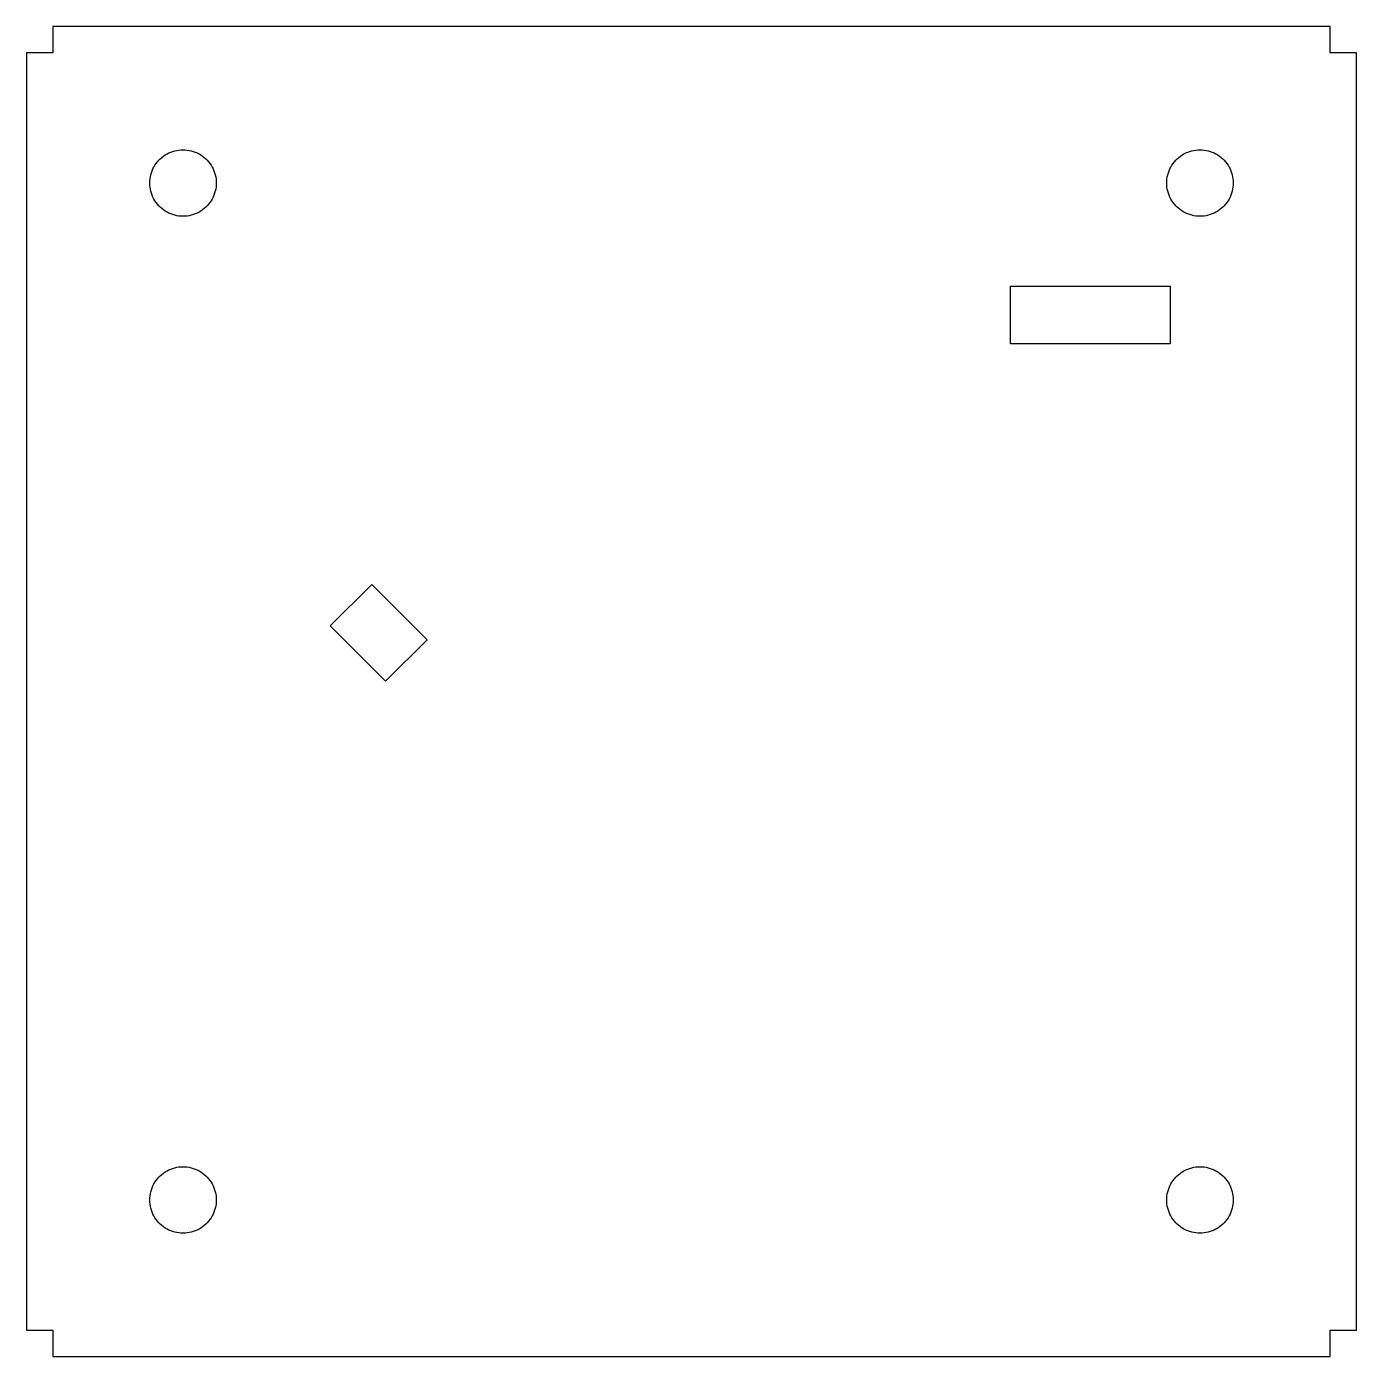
# Model space of a CAD drawing. Extents: x 95.9 to 163.9, y -124.1 to -56.1.
import ezdxf

# ---------------------------------------------------------------- set-up
doc = ezdxf.new("R2010")
doc.units = 0
doc.layers.get('0').update_dxf_attribs({"linetype": 'CONTINUOUS'})

msp = doc.modelspace()

# ---------------------------------------------------------------- linework, layer by layer
for points in [[(162.55, -122.75), (163.9, -122.75), (163.9, -57.45), (162.55, -57.45), (162.55, -56.1), (97.25, -56.1), (97.25, -57.45), (95.9, -57.45), (95.9, -122.75), (97.25, -122.75), (97.25, -124.1), (162.55, -124.1)], [(103.793, -65.7966), (103.687, -65.7866), (103.581, -65.7699), (103.477, -65.7466), (103.375, -65.7168), (103.274, -65.6806), (103.176, -65.6382), (103.081, -65.5897), (102.989, -65.5354), (102.901, -65.4753), (102.816, -65.4099), (102.736, -65.3392), (102.661, -65.2637), (102.59, -65.1836), (102.525, -65.0992), (102.465, -65.0109), (102.41, -64.919), (102.362, -64.8238), (102.319, -64.7258), (102.283, -64.6253), (102.253, -64.5228), (102.23, -64.4185), (102.213, -64.3131), (102.203, -64.2067), (102.2, -64.1), (102.203, -63.9933), (102.213, -63.8869), (102.23, -63.7815), (102.253, -63.6772), (102.283, -63.5747), (102.319, -63.4742), (102.362, -63.3762), (102.41, -63.281), (102.465, -63.1891), (102.525, -63.1008), (102.59, -63.0164), (102.661, -62.9363), (102.736, -62.8608), (102.816, -62.7901), (102.901, -62.7247), (102.989, -62.6646), (103.081, -62.6103), (103.176, -62.5618), (103.274, -62.5194), (103.375, -62.4832), (103.477, -62.4534), (103.581, -62.4301), (103.687, -62.4134), (103.793, -62.4034), (103.9, -62.4), (104.007, -62.4034), (104.113, -62.4134), (104.219, -62.4301), (104.323, -62.4534), (104.425, -62.4832), (104.526, -62.5194), (104.624, -62.5618), (104.719, -62.6103), (104.811, -62.6646), (104.899, -62.7247), (104.984, -62.7901), (105.064, -62.8608), (105.139, -62.9363), (105.21, -63.0164), (105.275, -63.1008), (105.335, -63.1891), (105.39, -63.281), (105.438, -63.3762), (105.481, -63.4742), (105.517, -63.5747), (105.547, -63.6772), (105.57, -63.7815), (105.587, -63.8869), (105.597, -63.9933), (105.6, -64.1), (105.597, -64.2067), (105.587, -64.3131), (105.57, -64.4185), (105.547, -64.5228), (105.517, -64.6253), (105.481, -64.7258), (105.438, -64.8238), (105.39, -64.919), (105.335, -65.0109), (105.275, -65.0992), (105.21, -65.1836), (105.139, -65.2637), (105.064, -65.3392), (104.984, -65.4099), (104.899, -65.4753), (104.811, -65.5354), (104.719, -65.5897), (104.624, -65.6382), (104.526, -65.6806), (104.425, -65.7168), (104.323, -65.7466), (104.219, -65.7699), (104.113, -65.7866), (104.007, -65.7966), (103.9, -65.8)], [(155.793, -65.7966), (155.687, -65.7866), (155.581, -65.7699), (155.477, -65.7466), (155.375, -65.7168), (155.274, -65.6806), (155.176, -65.6382), (155.081, -65.5897), (154.989, -65.5354), (154.901, -65.4753), (154.816, -65.4099), (154.736, -65.3392), (154.661, -65.2637), (154.59, -65.1836), (154.525, -65.0992), (154.465, -65.0109), (154.41, -64.919), (154.362, -64.8238), (154.319, -64.7258), (154.283, -64.6253), (154.253, -64.5228), (154.23, -64.4185), (154.213, -64.3131), (154.203, -64.2067), (154.2, -64.1), (154.203, -63.9933), (154.213, -63.8869), (154.23, -63.7815), (154.253, -63.6772), (154.283, -63.5747), (154.319, -63.4742), (154.362, -63.3762), (154.41, -63.281), (154.465, -63.1891), (154.525, -63.1008), (154.59, -63.0164), (154.661, -62.9363), (154.736, -62.8608), (154.816, -62.7901), (154.901, -62.7247), (154.989, -62.6646), (155.081, -62.6103), (155.176, -62.5618), (155.274, -62.5194), (155.375, -62.4832), (155.477, -62.4534), (155.581, -62.4301), (155.687, -62.4134), (155.793, -62.4034), (155.9, -62.4), (156.007, -62.4034), (156.113, -62.4134), (156.219, -62.4301), (156.323, -62.4534), (156.425, -62.4832), (156.526, -62.5194), (156.624, -62.5618), (156.719, -62.6103), (156.811, -62.6646), (156.899, -62.7247), (156.984, -62.7901), (157.064, -62.8608), (157.139, -62.9363), (157.21, -63.0164), (157.275, -63.1008), (157.335, -63.1891), (157.39, -63.281), (157.438, -63.3762), (157.481, -63.4742), (157.517, -63.5747), (157.547, -63.6772), (157.57, -63.7815), (157.587, -63.8869), (157.597, -63.9933), (157.6, -64.1), (157.597, -64.2067), (157.587, -64.3131), (157.57, -64.4185), (157.547, -64.5228), (157.517, -64.6253), (157.481, -64.7258), (157.438, -64.8238), (157.39, -64.919), (157.335, -65.0109), (157.275, -65.0992), (157.21, -65.1836), (157.139, -65.2637), (157.064, -65.3392), (156.984, -65.4099), (156.899, -65.4753), (156.811, -65.5354), (156.719, -65.5897), (156.624, -65.6382), (156.526, -65.6806), (156.425, -65.7168), (156.323, -65.7466), (156.219, -65.7699), (156.113, -65.7866), (156.007, -65.7966), (155.9, -65.8)], [(146.215, -72.32), (146.215, -69.38), (154.385, -69.38), (154.385, -72.32)], [(111.425, -86.7464), (113.546, -84.6251), (116.375, -87.4536), (114.254, -89.5749)], [(103.793, -117.797), (103.687, -117.787), (103.581, -117.77), (103.477, -117.747), (103.375, -117.717), (103.274, -117.681), (103.176, -117.638), (103.081, -117.59), (102.989, -117.535), (102.901, -117.475), (102.816, -117.41), (102.736, -117.339), (102.661, -117.264), (102.59, -117.184), (102.525, -117.099), (102.465, -117.011), (102.41, -116.919), (102.362, -116.824), (102.319, -116.726), (102.283, -116.625), (102.253, -116.523), (102.23, -116.419), (102.213, -116.313), (102.203, -116.207), (102.2, -116.1), (102.203, -115.993), (102.213, -115.887), (102.23, -115.781), (102.253, -115.677), (102.283, -115.575), (102.319, -115.474), (102.362, -115.376), (102.41, -115.281), (102.465, -115.189), (102.525, -115.101), (102.59, -115.016), (102.661, -114.936), (102.736, -114.861), (102.816, -114.79), (102.901, -114.725), (102.989, -114.665), (103.081, -114.61), (103.176, -114.562), (103.274, -114.519), (103.375, -114.483), (103.477, -114.453), (103.581, -114.43), (103.687, -114.413), (103.793, -114.403), (103.9, -114.4), (104.007, -114.403), (104.113, -114.413), (104.219, -114.43), (104.323, -114.453), (104.425, -114.483), (104.526, -114.519), (104.624, -114.562), (104.719, -114.61), (104.811, -114.665), (104.899, -114.725), (104.984, -114.79), (105.064, -114.861), (105.139, -114.936), (105.21, -115.016), (105.275, -115.101), (105.335, -115.189), (105.39, -115.281), (105.438, -115.376), (105.481, -115.474), (105.517, -115.575), (105.547, -115.677), (105.57, -115.781), (105.587, -115.887), (105.597, -115.993), (105.6, -116.1), (105.597, -116.207), (105.587, -116.313), (105.57, -116.419), (105.547, -116.523), (105.517, -116.625), (105.481, -116.726), (105.438, -116.824), (105.39, -116.919), (105.335, -117.011), (105.275, -117.099), (105.21, -117.184), (105.139, -117.264), (105.064, -117.339), (104.984, -117.41), (104.899, -117.475), (104.811, -117.535), (104.719, -117.59), (104.624, -117.638), (104.526, -117.681), (104.425, -117.717), (104.323, -117.747), (104.219, -117.77), (104.113, -117.787), (104.007, -117.797), (103.9, -117.8)], [(155.793, -117.797), (155.687, -117.787), (155.581, -117.77), (155.477, -117.747), (155.375, -117.717), (155.274, -117.681), (155.176, -117.638), (155.081, -117.59), (154.989, -117.535), (154.901, -117.475), (154.816, -117.41), (154.736, -117.339), (154.661, -117.264), (154.59, -117.184), (154.525, -117.099), (154.465, -117.011), (154.41, -116.919), (154.362, -116.824), (154.319, -116.726), (154.283, -116.625), (154.253, -116.523), (154.23, -116.419), (154.213, -116.313), (154.203, -116.207), (154.2, -116.1), (154.203, -115.993), (154.213, -115.887), (154.23, -115.781), (154.253, -115.677), (154.283, -115.575), (154.319, -115.474), (154.362, -115.376), (154.41, -115.281), (154.465, -115.189), (154.525, -115.101), (154.59, -115.016), (154.661, -114.936), (154.736, -114.861), (154.816, -114.79), (154.901, -114.725), (154.989, -114.665), (155.081, -114.61), (155.176, -114.562), (155.274, -114.519), (155.375, -114.483), (155.477, -114.453), (155.581, -114.43), (155.687, -114.413), (155.793, -114.403), (155.9, -114.4), (156.007, -114.403), (156.113, -114.413), (156.219, -114.43), (156.323, -114.453), (156.425, -114.483), (156.526, -114.519), (156.624, -114.562), (156.719, -114.61), (156.811, -114.665), (156.899, -114.725), (156.984, -114.79), (157.064, -114.861), (157.139, -114.936), (157.21, -115.016), (157.275, -115.101), (157.335, -115.189), (157.39, -115.281), (157.438, -115.376), (157.481, -115.474), (157.517, -115.575), (157.547, -115.677), (157.57, -115.781), (157.587, -115.887), (157.597, -115.993), (157.6, -116.1), (157.597, -116.207), (157.587, -116.313), (157.57, -116.419), (157.547, -116.523), (157.517, -116.625), (157.481, -116.726), (157.438, -116.824), (157.39, -116.919), (157.335, -117.011), (157.275, -117.099), (157.21, -117.184), (157.139, -117.264), (157.064, -117.339), (156.984, -117.41), (156.899, -117.475), (156.811, -117.535), (156.719, -117.59), (156.624, -117.638), (156.526, -117.681), (156.425, -117.717), (156.323, -117.747), (156.219, -117.77), (156.113, -117.787), (156.007, -117.797), (155.9, -117.8)]]:
    msp.add_lwpolyline(points, close=True)

doc.saveas('drawing.dxf')
